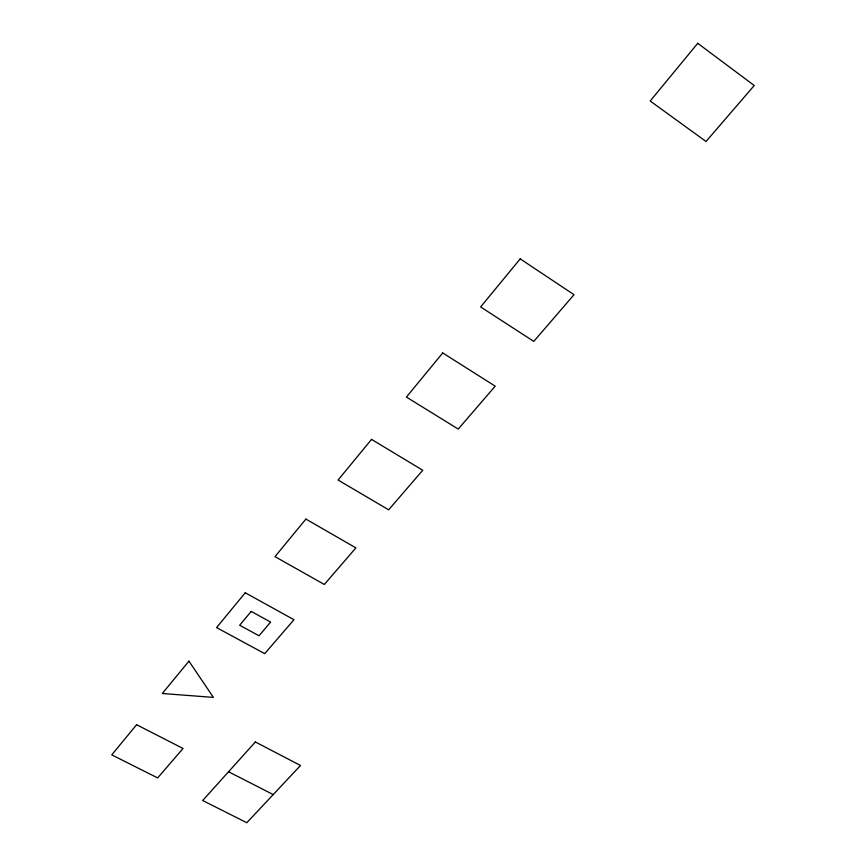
<?xml version="1.0" encoding="UTF-8"?>
<svg xmlns="http://www.w3.org/2000/svg" width="866" height="866" viewBox="0 0 866 866"><rect width="100%" height="100%" fill="white"/><g stroke="black" fill="none" stroke-linecap="round" stroke-linejoin="round"><path stroke-width="1.3" d="M228.57 771.758L273.212 794.587M136.59 724.723L111.757 754.871L157.655 777.917L183.04 748.473L136.59 724.723M188.95 661.137L162.299 693.493L213.415 697.401L188.95 661.137M245.24 592.777L216.576 627.59L264.725 653.657L293.975 619.71L245.24 592.777M305.925 519.08L274.998 556.632L324.339 584.474L355.872 547.875L305.925 519.08M371.546 439.398L338.086 480.035L388.65 509.825L422.749 470.26L371.546 439.398M442.732 352.96L406.403 397.072L458.233 429.071L495.211 386.149L442.732 352.96M520.217 258.869L480.63 306.932L533.77 341.399L574.017 294.7L520.217 258.869M697.736 43.3L650.193 101.019L706.028 141.483L754.243 85.517L697.736 43.3M251.205 611.418L239.666 625.241L258.999 635.763L270.625 622.091L251.205 611.418M255.373 741.978L202.666 800.53L246.81 822.7L300.513 765.49L255.373 741.978"/></g></svg>
